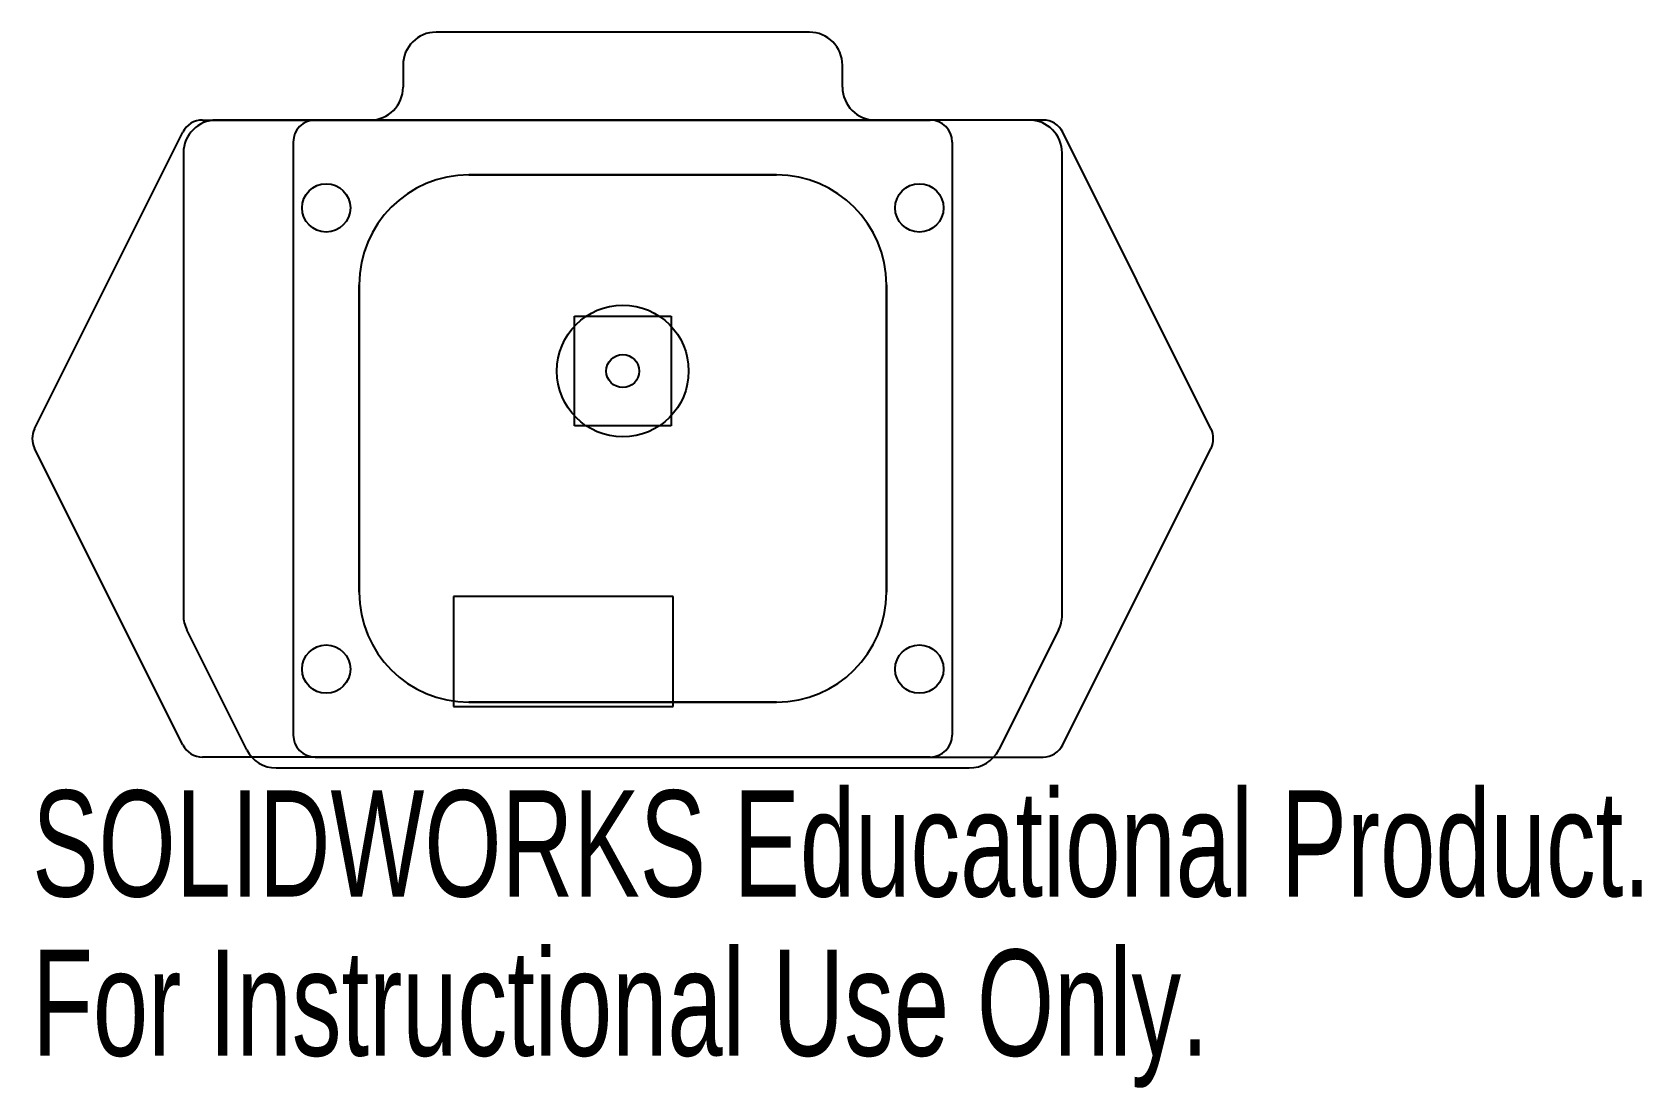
# Model space of a CAD drawing. Header units: millimetres. Extents: x -26.9 to 46.4, y -29.3 to 18.8.
import ezdxf

# ---------------------------------------------------------------- set-up
doc = ezdxf.new("R2010")
doc.units = ezdxf.units.MM
doc.styles.add('SLDTEXTSTYLE0', font='TXT', dxfattribs={"width": 0.7})

msp = doc.modelspace()

# ---------------------------------------------------------------- linework, layer by layer
at = {"color": 7, "linetype": 'Continuous', "lineweight": 25}
for p, q in [((8.5, 18.75), (-8.5, 18.75)), ((-10, 17.25), (-10, 16.25)), ((10, 16.25), (10, 17.25)), ((-11.5, 14.75), (-18.5, 14.75)), ((18.5, 14.75), (11.5, 14.75)), ((-20, 13.25), (-20, -7.796)), ((20, -7.796), (20, 13.25)), ((-7.7, -6.95), (-7.7, -11.95)), ((2.3, -6.95), (-7.7, -6.95)), ((2.3, -11.95), (2.3, -6.95)), ((-17.115, -13.921), (-19.842, -8.467)), ((19.842, -8.467), (17.115, -13.921)), ((-7.7, -11.95), (2.3, -11.95)), ((-15.773, -14.75), (15.773, -14.75))]:
    msp.add_line(p, q, dxfattribs=at)
at = {"color": 7, "linetype": 'Continuous'}
for p, q in [((-19.13, 14.75), (14, 14.75)), ((19.13, 14.75), (-14, 14.75)), ((-26.776, 0.697), (-20.025, 14.197)), ((26.776, 0.697), (20.025, 14.197)), ((-15, 13.75), (-15, -13.25)), ((15, 13.75), (15, -13.25)), ((7, 12.25), (-7, 12.25)), ((-7, 12.25), (7, 12.25)), ((-12, 7.25), (-12, -6.75)), ((-12, -6.75), (-12, 7.25)), ((12, -6.75), (12, 7.25)), ((12, 7.25), (12, -6.75)), ((-2.2, 5.822), (2.2, 5.822)), ((-2.2, 0.822), (-2.2, 5.822)), ((2.2, 5.822), (2.2, 0.822)), ((2.2, 0.822), (-2.2, 0.822)), ((-20.025, -13.697), (-26.776, -0.197)), ((20.025, -13.697), (26.776, -0.197)), ((-7, -11.75), (7, -11.75)), ((7, -11.75), (-7, -11.75)), ((14, -14.25), (-19.13, -14.25)), ((-14, -14.25), (19.13, -14.25))]:
    msp.add_line(p, q, dxfattribs=at)
at = {"color": 7, "linetype": 'Continuous', "lineweight": 25}
for centre in [(-13.5, 10.75), (13.5, 10.75), (-13.5, -10.25), (13.5, -10.25)]:
    msp.add_circle(centre, 1.1, dxfattribs=at)
at = {"color": 7, "linetype": 'Continuous'}
for radius in [3, 0.75]:
    msp.add_circle((0, 3.322), radius, dxfattribs=at)
at = {"color": 7, "linetype": 'Continuous', "lineweight": 25}
for centre, start, end in [((-8.5, 17.25), 90, 180), ((8.5, 17.25), 0, 90), ((-11.5, 16.25), 270, 0), ((11.5, 16.25), 180, 270), ((-18.5, 13.25), 90, 180), ((18.5, 13.25), 0, 90), ((-18.5, -7.796), 180, 206.56505), ((18.5, -7.796), 333.43495, 0), ((-15.773, -13.25), 206.56505, 270), ((15.773, -13.25), 270, 333.43495)]:
    msp.add_arc(centre, 1.5, start, end, dxfattribs=at)
at = {"color": 7, "linetype": 'Continuous'}
for centre, radius, start, end in [((-19.13, 13.75), 1, 90, 153.43), ((-14, 13.75), 1, 90, 180), ((14, 13.75), 1, 0, 90), ((19.13, 13.75), 1, 26.57, 90), ((-7, 7.25), 5, 90, 180), ((-7, 7.25), 5, 90, 180), ((7, 7.25), 5, 0, 90), ((7, 7.25), 5, 0, 90), ((-25.882, 0.25), 1, 153.43, 206.57), ((25.882, 0.25), 1, 333.43, 26.57), ((-7, -6.75), 5, 180, 270), ((-7, -6.75), 5, 180, 270), ((7, -6.75), 5, 270, 0), ((7, -6.75), 5, 270, 0), ((-19.13, -13.25), 1, 206.57, 270), ((-14, -13.25), 1, 180, 270), ((14, -13.25), 1, 270, 0), ((19.13, -13.25), 1, 270, 333.43)]:
    msp.add_arc(centre, radius, start, end, dxfattribs=at)

# ---------------------------------------------------------------- texts
at = {"color": 7, "linetype": 'Continuous', "char_height": 4.83362, "attachment_point": 1, "style": 'SLDTEXTSTYLE0'}
for s, insert in [('SOLIDWORKS Educational Product.', (-26.882, -15.77)), ('For Instructional Use Only.', (-26.882, -23.02))]:
    msp.add_mtext(s, dxfattribs=dict(at, insert=insert))

doc.saveas('drawing.dxf')
